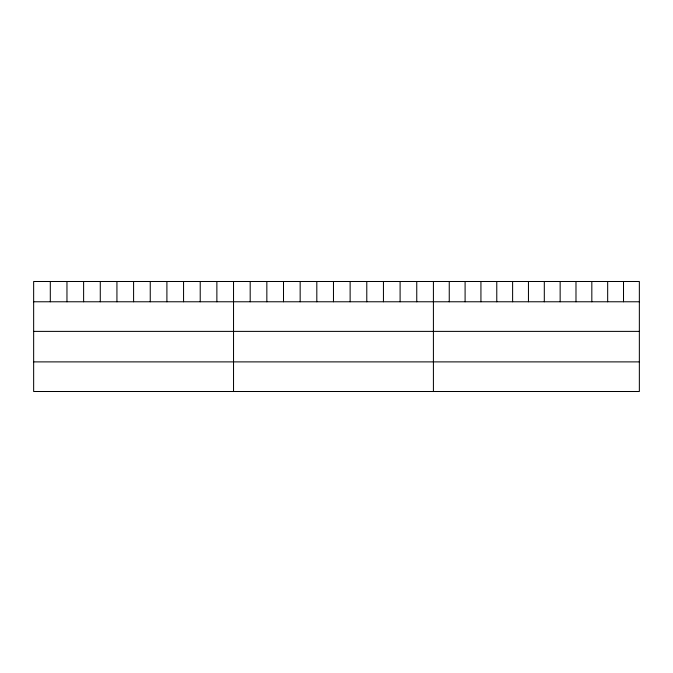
<?xml version="1.0" encoding="UTF-8"?>
<svg xmlns="http://www.w3.org/2000/svg" width="673" height="673" viewBox="0 0 673 673"><rect width="100%" height="100%" fill="white"/><g stroke="black" fill="none" stroke-linecap="round" stroke-linejoin="round"><path stroke-width="1.01" d="M639.35 301.773L639.35 391.501L33.65 391.501L33.65 281.499L639.35 281.499L639.35 301.773L33.65 301.773M33.65 331.385L639.35 331.385M33.65 361.889L639.35 361.889M623.509 281.499L623.509 301.773M607.669 281.499L607.669 301.773M591.828 281.499L591.828 301.773M575.987 281.499L575.987 301.773M560.146 281.499L560.146 301.773M544.306 281.499L544.306 301.773M528.456 281.499L528.456 301.773M512.616 281.499L512.616 301.773M496.775 281.499L496.775 301.773M480.934 281.499L480.934 301.773M465.093 281.499L465.093 301.773M449.253 281.499L449.253 301.773M433.412 281.499L433.412 391.501M416.755 281.499L416.755 301.773M400.099 281.499L400.099 301.773M383.442 281.499L383.442 301.773M366.785 281.499L366.785 301.773M350.128 281.499L350.128 301.773M333.471 281.499L333.471 301.773M316.815 281.499L316.815 301.773M300.158 281.499L300.158 301.773M283.501 281.499L283.501 301.773M266.844 281.499L266.844 301.773M250.188 281.499L250.188 301.773M233.531 281.499L233.531 391.501M216.874 281.499L216.874 301.773M200.218 281.499L200.218 301.773M183.561 281.499L183.561 301.773M166.904 281.499L166.904 301.773M150.247 281.499L150.247 301.773M133.591 281.499L133.591 301.773M116.934 281.499L116.934 301.773M100.277 281.499L100.277 301.773M83.62 281.499L83.62 301.773M66.963 281.499L66.963 301.773M50.307 281.499L50.307 301.773"/></g></svg>
